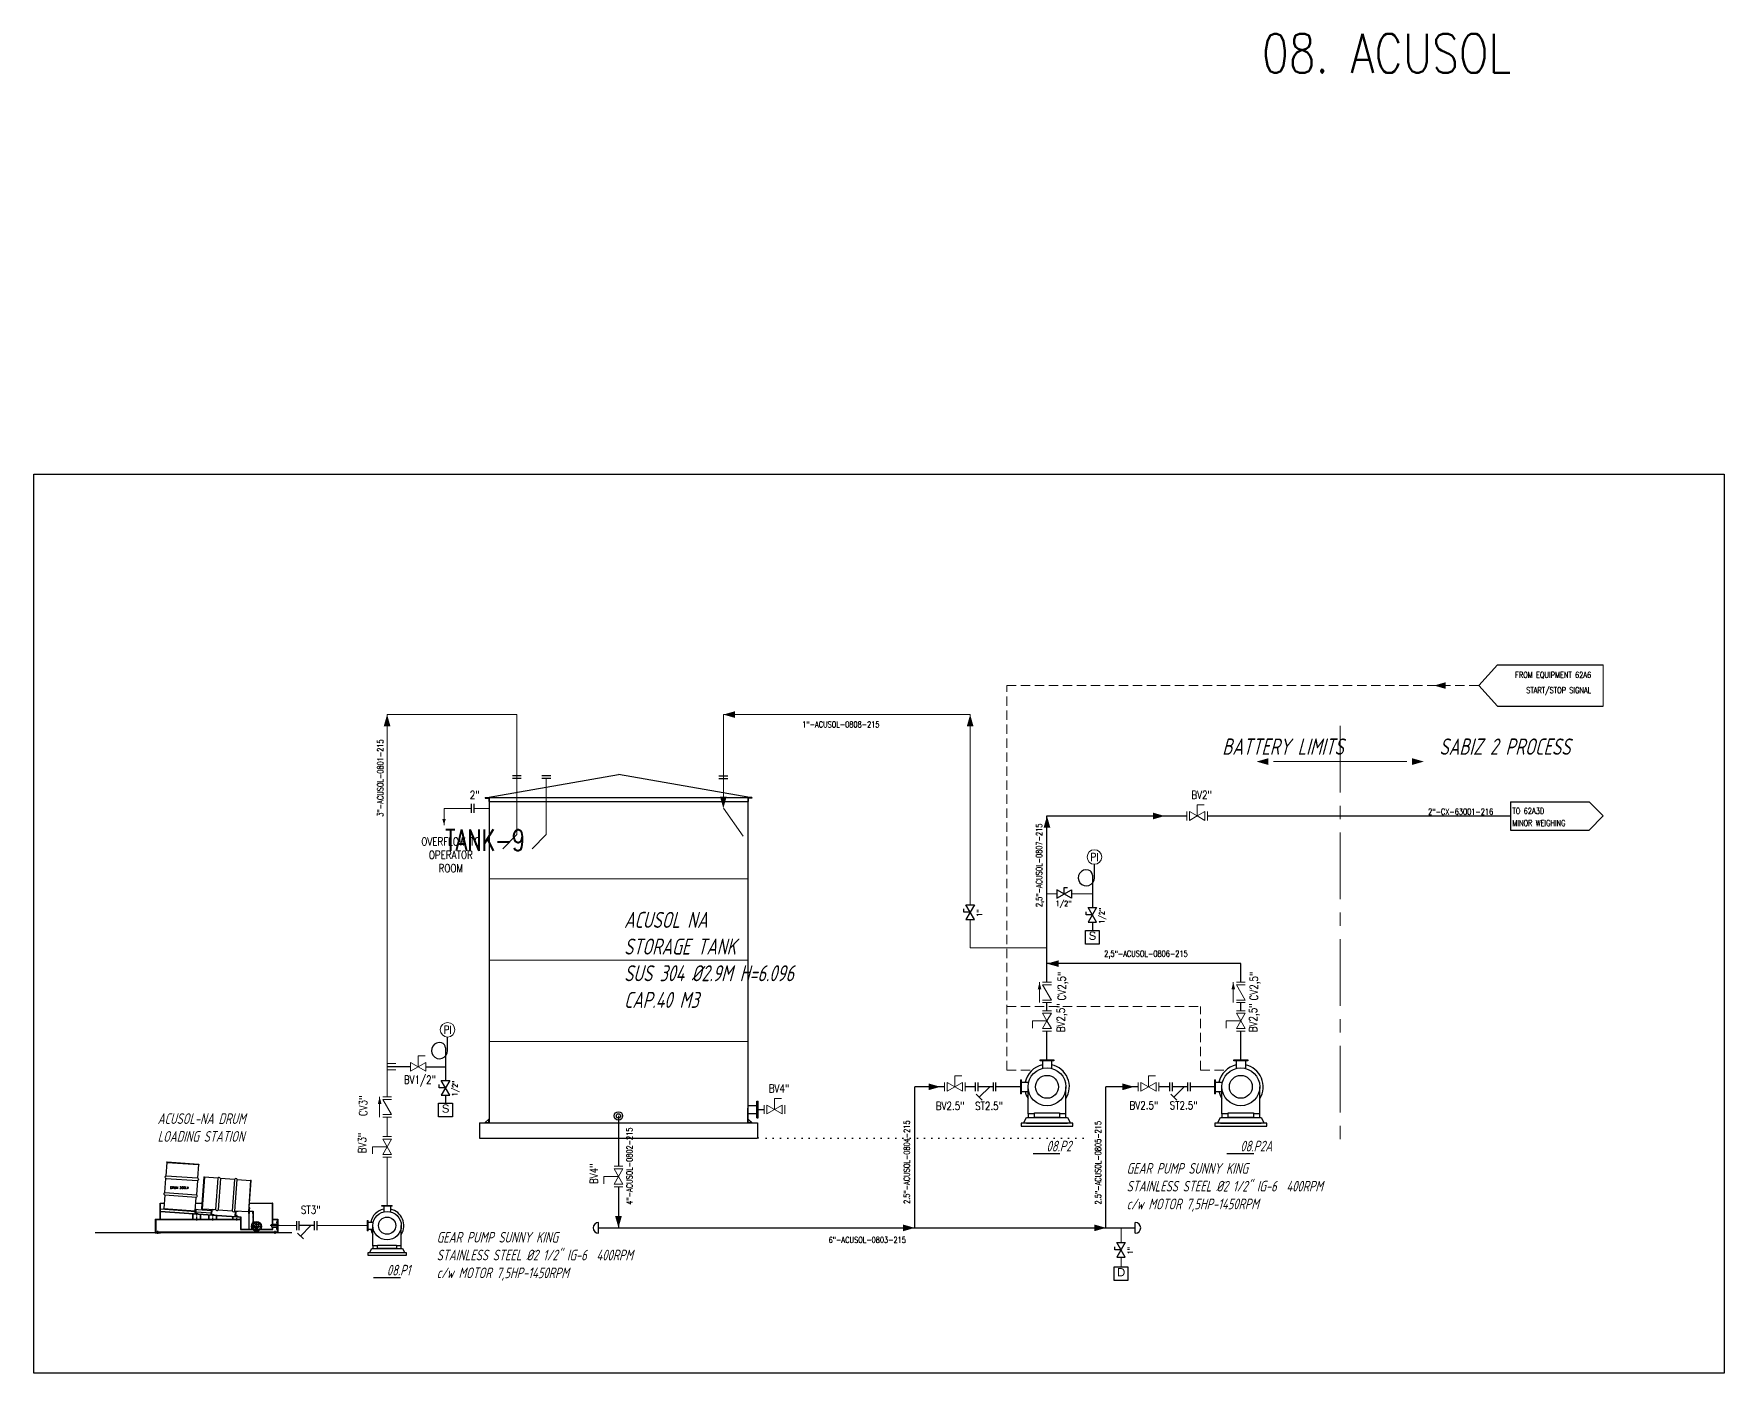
# Model space of a CAD drawing. Extents: x -29512 to 147477, y -5232 to 39709.
# Drawn here: x 141112.8 to 141429.5, y 9037.1 to 9288.1 of the extents above; entities that cross this region are included whole.
import ezdxf
from ezdxf.enums import TextEntityAlignment as Align

# ---------------------------------------------------------------- set-up
doc = ezdxf.new("R2010")
doc.units = 0
for name, pattern in [('CENTER', [2, 1.25, -0.25, 0.25, -0.25]), ('CENTER2', [28.575, 19.05, -3.175, 3.175, -3.175]), ('DASHDOT2', [0.5, 0.25, -0.125, 0, -0.125]), ('DOTTED', [0.25, 0, -0.25]), ('HIDDEN', [0.375, 0.25, -0.125])]:
    doc.linetypes.add(name, pattern=pattern)
doc.layers.get('0').update_dxf_attribs({"linetype": 'CONTINUOUS'})
doc.layers.get('DEFPOINTS').update_dxf_attribs({"linetype": 'CONTINUOUS'})
for name, color, linetype, lineweight in [('chequered_plate', 1, 'CONTINUOUS', 25), ('DIMENSI', 20, 'CONTINUOUS', 9), ('drum', 7, 'CONTINUOUS', 25), ('FITTING', 7, 'CONTINUOUS', 13), ('plate', 7, 'CONTINUOUS', 30), ('TAG', 140, 'CONTINUOUS', 13)]:
    doc.layers.add(name, color=color, linetype=linetype, lineweight=lineweight)
for name, color, linetype in [('DIMENSION', 3, 'CONTINUOUS'), ('HATCH', 4, 'CONTINUOUS'), ('NUVOLA', 6, 'CONTINUOUS'), ('P-707D', 7, 'CONTINUOUS'), ('Pipe', 7, 'CONTINUOUS'), ('RED', 1, 'CONTINUOUS'), ('roller', 11, 'CONTINUOUS'), ('S', 7, 'CONTINUOUS'), ('UNP', 5, 'CONTINUOUS'), ('WF', 85, 'CONTINUOUS')]:
    doc.layers.add(name, color=color, linetype=linetype)
doc.styles.add('A3', font='arial.ttf', dxfattribs={"height": 0.3})
doc.styles.add('QUOTEBAL', font='ROMANS.SHX')
doc.styles.add('Romans100', font='romans.shx', dxfattribs={"width": 0.8, "height": 200})
doc.styles.add('S', font='ITALIC', dxfattribs={"height": 6})
doc.styles.add('S25', font='SIMPLEX', dxfattribs={"width": 0.8, "height": 0.25})
doc.styles.add('S3', font='SIMPLEX', dxfattribs={"width": 0.9, "height": 0.3})
doc.styles.add('S35S', font='SIMPLEX', dxfattribs={"width": 0.5, "height": 0.35})
doc.styles.add('S3S', font='SIMPLEX', dxfattribs={"width": 0.7, "height": 0.3})
doc.styles.add('STYLE4', font='isocp.shx', dxfattribs={"width": 0.8, "oblique": 15, "height": 2})

# ---------------------------------------------------------------- blocks, each defined once
blk = doc.blocks.new('PRESA', base_point=(1.75, 0.1))
for p, q in [((1.5, 0.1), (1.5, 0.6)), ((1.5, 0.6), (2, 0.6)), ((2, 0.1), (1.5, 0.1)), ((2, 0.6), (2, 0.1))]:
    blk.add_line(p, q)
at = {"style": 'S', "width": 1.2}
blk.add_attdef('1', text='', height=0.3, dxfattribs=at).set_placement((1.75, 0.2), align=Align.CENTER)
blk = doc.blocks.new('LOSAN', base_point=(47, 38))
for p, q in [((47, 38.7), (50.9, 38.7)), ((47, 37.3), (50.9, 37.3))]:
    blk.add_line(p, q)
at = {"layer": 'S'}
for tag, p, height, style, width in [('3', (47.1, 38.1), 0.35, 'S35S', 0.5), ('4', (47.1, 37.5), 0.35, 'S35S', 0.5), ('2', (47.1, 37.5), 0.3, 'S3', 0.9), ('1', (47.1, 38.1), 0.3, 'S3', 0.9)]:
    blk.add_attdef(tag, p, '', height=height, dxfattribs=dict(at, style=style, width=width))
blk = doc.blocks.new('FRECC2', base_point=(19.5, 44))
at = {"layer": 'RED'}
blk.add_solid([(19.5, 44), (19.85, 44.1), (19.85, 43.9)], dxfattribs=at)
blk = doc.blocks.new('drum')
at = {"layer": 'drum', "linetype": 'Continuous', "lineweight": -2}
for p, q in [((-295, -50), (295, -50)), ((-295, -315), (295, -315)), ((-295, -365), (295, -365)), ((-295, -617), (295, -617))]:
    blk.add_line(p, q, dxfattribs=at)
for points in [[(295, 263), (-295, 263)], [(-295, -50), (-295, -315)], [(295, -315), (295, -50)], [(-295, -365), (-295, -617)], [(-295, -627), (295, -627)], [(295, -617), (295, -365)]]:
    blk.add_lwpolyline(points, dxfattribs=at)
for points in [[(-295, 0), (-295, 253), (295, 253), (295, 0)], [(218, 263), (268, 263), (268, 273), (218, 273)]]:
    blk.add_lwpolyline(points, close=True, dxfattribs=at)
for centre, radius, start, end in [((-295, 258), 5, 90, 270), ((295, 258), 5, 270, 90), ((-284, -25), 27.2, 113.3915, 246.6085), ((-284, -340), 27.2, 113.3915, 246.6085), ((284, -25), 27.2, 293.3915, 66.6085), ((284, -340), 27.2, 293.3915, 66.6085), ((-295, -622), 5, 90, 270), ((295, -622), 5, 270, 90)]:
    blk.add_arc(centre, radius, start, end, dxfattribs=at)

msp = doc.modelspace()

# ---------------------------------------------------------------- hatches: boundary and pattern name
at = {"layer": 'DIMENSI', "linetype": 'Continuous', "lineweight": -2}
for points in [[(141143.5304, 9067.7546), (141143.0815, 9067.7867), (141143.0573, 9067.4469, -0.09466282), (141143.0559, 9067.4282), (141143.0245, 9066.9887), (141143.4734, 9066.9567), (141143.4777, 9067.0165), (141143.1385, 9067.0407, -0.41421356), (141143.0922, 9067.0942), (141143.1335, 9067.6727, -0.41421356), (141143.187, 9067.719), (141143.5261, 9067.6948)], [(141146.5869, 9067.7368), (141146.0882, 9067.7724), (141146.0169, 9066.775), (141146.5156, 9066.7394), (141146.5192, 9066.7892), (141146.1202, 9066.8177, -0.41421356), (141146.0739, 9066.8712), (141146.1309, 9067.6691, -0.41421356), (141146.1843, 9067.7154), (141146.5833, 9067.6869)]]:
    msp.add_hatch(color=256, dxfattribs=at).paths.add_polyline_path(points)
h = msp.add_hatch(color=256, dxfattribs=at)
h.paths.add_polyline_path([(141150.5767, 9067.4518), (141150.5055, 9066.4544), (141150.7377, 9066.4378), (141150.7377, 9066.4879), (141150.6088, 9066.4971, -0.41421356), (141150.5625, 9066.5505), (141150.6195, 9067.3485, -0.41421356), (141150.6729, 9067.3948), (141151.0719, 9067.3663), (141151.0754, 9067.4162)])
h.paths.add_polyline_path([(141151.0078, 9066.4686), (141150.7377, 9066.4879), (141150.7377, 9066.4378), (141151.0042, 9066.4187)])
h = msp.add_hatch(color=256, dxfattribs=at)
h.paths.add_polyline_path([(141153.6679, 9067.4356), (141153.0847, 9067.4356), (141153.0847, 9066.9856), (141153.1447, 9066.9856), (141153.1447, 9067.0247), (141153.1447, 9067.3256, -0.41421356), (141153.1947, 9067.3756), (141153.6493, 9067.3756)])
h.paths.add_polyline_path([(141153.8847, 9067.4356), (141153.6679, 9067.4356), (141153.6493, 9067.3756), (141153.7747, 9067.3756, -0.41421356), (141153.8247, 9067.3256), (141153.8247, 9066.9856), (141153.8847, 9066.9856)])

# ---------------------------------------------------------------- linework, layer by layer
at = {"color": 4, "lineweight": 20}
for p, q in [((141203.2799, 9160.5181), (141178.9675, 9160.5181)), ((141178.9675, 9088.8958), (141178.9675, 9160.5181)), ((141203.2799, 9160.5181), (141203.2799, 9138.025)), ((141208.8029, 9148.6257), (141208.8029, 9138.025)), ((141194.7481, 9142.9416), (141189.6412, 9142.9416)), ((141189.6412, 9142.9416), (141189.6412, 9139.8109)), ((141198.0767, 9142.9416), (141195.2427, 9142.9416)), ((141203.2799, 9138.025), (141200.6264, 9135.3716)), ((141208.8029, 9138.025), (141206.1495, 9135.3716)), ((141178.9675, 9081.4135), (141178.9675, 9085.0511)), ((141178.9675, 9068.5118), (141178.9675, 9077.5688)), ((141158.7481, 9064.7206), (141162.0205, 9064.7206)), ((141165.8652, 9064.7206), (141175.2532, 9064.7206))]:
    msp.add_line(p, q, dxfattribs=at)
at = {"color": 7}
for p, q in [((141202.4556, 9149.1204), (141204.1042, 9149.1204)), ((141207.9786, 9149.1204), (141209.6272, 9149.1204)), ((141241.158, 9149.013), (141242.8065, 9149.013)), ((141202.4556, 9148.6257), (141204.1042, 9148.6257)), ((141207.9786, 9148.6257), (141209.6272, 9148.6257)), ((141241.158, 9148.5184), (141242.8065, 9148.5184)), ((141194.7481, 9143.7659), (141194.7481, 9142.1173)), ((141195.2427, 9143.7659), (141195.2427, 9142.1173)), ((141289.2296, 9089.9165), (141289.2296, 9091.5651)), ((141290.5025, 9088.2391), (141289.3923, 9089.3493)), ((141289.7243, 9089.9165), (141289.7243, 9091.5651)), ((141292.5797, 9090.7408), (141289.7243, 9090.7408)), ((141291.9101, 9090.7408), (141289.9474, 9088.7942)), ((141292.5797, 9089.9165), (141292.5797, 9091.5651)), ((141293.0743, 9089.9165), (141293.0743, 9091.5651)), ((141325.6773, 9089.9165), (141325.6773, 9091.5651)), ((141326.9502, 9088.2391), (141325.8399, 9089.3493)), ((141326.1719, 9089.9165), (141326.1719, 9091.5651)), ((141329.0274, 9090.7408), (141326.1719, 9090.7408)), ((141328.3577, 9090.7408), (141326.3951, 9088.7942)), ((141329.0274, 9089.9165), (141329.0274, 9091.5651)), ((141329.522, 9089.9165), (141329.522, 9091.5651)), ((141162.0205, 9063.8963), (141162.0205, 9065.5449)), ((141163.2933, 9062.2189), (141162.1831, 9063.3292)), ((141162.5151, 9063.8963), (141162.5151, 9065.5449)), ((141165.3705, 9064.7206), (141162.5151, 9064.7206)), ((141164.7009, 9064.7206), (141162.7382, 9062.7741)), ((141165.3705, 9063.8963), (141165.3705, 9065.5449)), ((141165.8652, 9063.8963), (141165.8652, 9065.5449))]:
    msp.add_line(p, q, dxfattribs=at)
at = {"color": 7, "lineweight": 20}
for p, q in [((141332.0934, 9143.5758), (141330.7625, 9143.5758)), ((141330.7625, 9141.506), (141330.7625, 9143.5758)), ((141302.6328, 9103.0911), (141299.9019, 9103.0911)), ((141299.9019, 9101.7602), (141299.9019, 9103.0911)), ((141338.953, 9103.0911), (141336.2222, 9103.0911)), ((141336.2222, 9101.7602), (141336.2222, 9103.0911)), ((141184.7918, 9094.5025), (141184.7918, 9096.5723)), ((141186.1227, 9096.5723), (141184.7918, 9096.5723)), ((141286.685, 9092.8106), (141285.3541, 9092.8106)), ((141285.3541, 9090.7408), (141285.3541, 9092.8106)), ((141322.9881, 9092.8106), (141321.6572, 9092.8106)), ((141321.6572, 9090.7408), (141321.6572, 9092.8106)), ((141252.8939, 9088.557), (141251.5629, 9088.557)), ((141251.5629, 9086.4872), (141251.5629, 9088.557)), ((141178.9675, 9079.4911), (141176.2367, 9079.4911)), ((141176.2367, 9078.1602), (141176.2367, 9079.4911)), ((141222.3267, 9073.9139), (141219.5958, 9073.9139)), ((141219.5958, 9072.583), (141219.5958, 9073.9139))]:
    msp.add_line(p, q, dxfattribs=at)
for p, q in [((141389.4878, 9144.1543), (141389.4878, 9138.8577)), ((141404.2428, 9144.1543), (141406.8911, 9141.506)), ((141406.8911, 9141.506), (141404.2428, 9138.8577)), ((141304.5037, 9127.6801), (141304.5037, 9126.1065)), ((141307.2575, 9126.1065), (141304.5037, 9127.6801)), ((141304.5037, 9126.1065), (141307.2575, 9127.6801)), ((141305.8806, 9128.0735), (141306.4707, 9128.0735)), ((141305.8806, 9126.8933), (141305.8806, 9128.0735)), ((141307.2575, 9127.6801), (141307.2575, 9126.1065)), ((141287.0565, 9123.4871), (141287.0565, 9124.0772)), ((141287.4499, 9124.864), (141289.0235, 9124.864)), ((141289.0235, 9124.864), (141287.4499, 9122.1102)), ((141289.0235, 9122.1102), (141287.4499, 9124.864)), ((141309.9626, 9122.9568), (141309.9626, 9123.5469)), ((141310.356, 9124.3337), (141311.9297, 9124.3337)), ((141311.9297, 9124.3337), (141310.356, 9121.5798)), ((141311.9297, 9121.5798), (141310.356, 9124.3337)), ((141288.2367, 9123.4871), (141287.0565, 9123.4871)), ((141287.4499, 9122.1102), (141289.0235, 9122.1102)), ((141311.1428, 9122.9568), (141309.9626, 9122.9568)), ((141310.356, 9121.5798), (141311.9297, 9121.5798)), ((141189.1303, 9091.9428), (141190.7039, 9091.9428)), ((141190.7039, 9091.9428), (141189.1303, 9089.189)), ((141190.7039, 9089.189), (141189.1303, 9091.9428)), ((141188.7369, 9090.5659), (141188.7369, 9091.156)), ((141189.9171, 9090.5659), (141188.7369, 9090.5659)), ((141189.1303, 9089.189), (141190.7039, 9089.189)), ((141315.3288, 9060.1813), (141315.3288, 9060.7714)), ((141316.509, 9060.1813), (141315.3288, 9060.1813)), ((141315.7222, 9061.5582), (141317.2958, 9061.5582)), ((141317.2958, 9061.5582), (141315.7222, 9058.8044)), ((141317.2958, 9058.8044), (141315.7222, 9061.5582)), ((141315.7222, 9058.8044), (141317.2958, 9058.8044))]:
    msp.add_line(p, q)
at = {"color": 30, "lineweight": 20}
msp.add_line((141178.9675, 9088.8889), (141178.9675, 9088.8958), dxfattribs=at)
at = {"color": 7, "lineweight": 20}
for centre in [(141311.5247, 9133.8177), (141190.299, 9101.4269)]:
    msp.add_circle(centre, 1.3668, dxfattribs=at)
for radius in [0.7868, 0.3937]:
    msp.add_circle((141222.3267, 9085.2869), radius)
at = {"color": 4, "lineweight": 20}
for points in [[(141178.9675, 9160.5181), (141179.597, 9158.315), (141178.3381, 9158.315)], [(141189.6412, 9139.8109), (141189.956, 9140.9124), (141189.3265, 9140.9124)]]:
    msp.add_solid(points, dxfattribs=at)
at = {"layer": 'chequered_plate', "linetype": 'Continuous', "lineweight": -2}
msp.add_line((141144.2927, 9067.9007), (141144.193, 9067.9078), dxfattribs=at)
at = {"layer": 'DIMENSI', "color": 0, "linetype": 'ByBlock', "lineweight": 9}
for points in [[(141301.3533, 9095.7956), (141303.9285, 9095.7956)], [(141301.3533, 9095.6002), (141303.9285, 9095.6002)], [(141337.6735, 9095.7956), (141340.2487, 9095.7956)], [(141337.6735, 9095.6002), (141340.2487, 9095.6002)], [(141297.6885, 9089.4532), (141297.6885, 9092.0284)], [(141297.8839, 9089.4532), (141297.8839, 9092.0284)], [(141334.0088, 9089.4532), (141334.0088, 9092.0284)], [(141334.2041, 9089.4532), (141334.2041, 9092.0284)], [(141178.0018, 9068.5118), (141179.9332, 9068.5118)], [(141178.0018, 9068.3652), (141179.9332, 9068.3652)], [(141175.2532, 9063.7549), (141175.2532, 9065.6863)], [(141175.3998, 9063.7549), (141175.3998, 9065.6863)]]:
    msp.add_lwpolyline(points, close=True, dxfattribs=at)
at = {"layer": 'DIMENSION', "color": 0, "linetype": 'ByBlock', "ltscale": 0.5}
for p, q in [((141387.0444, 9169.8213), (141383.5549, 9165.9586)), ((141387.0444, 9169.8213), (141406.8911, 9169.8213)), ((141383.5549, 9165.9586), (141387.0444, 9162.0959)), ((141387.0444, 9162.0959), (141406.8911, 9162.0959)), ((141311.1428, 9126.8933), (141311.1428, 9124.3337)), ((141311.1428, 9121.5798), (141311.1428, 9120.0583)), ((141189.9171, 9094.5025), (141189.9171, 9091.9428)), ((141189.9171, 9089.189), (141189.9171, 9087.6675)), ((141179.9332, 9068.3652), (141179.9332, 9068.5118)), ((141218.6103, 9063.2834), (141218.6103, 9065.3211)), ((141319.1857, 9063.2834), (141319.1857, 9065.3211))]:
    msp.add_line(p, q, dxfattribs=at)
at = {"layer": 'DIMENSION', "color": 4, "linetype": 'HIDDEN', "lineweight": 13, "ltscale": 7}
for p, q in [((141295.1079, 9093.881), (141295.1079, 9165.9586)), ((141295.1079, 9165.9586), (141383.5549, 9165.9586)), ((141295.1079, 9105.8188), (141331.4282, 9105.8188)), ((141331.4282, 9093.881), (141331.4282, 9105.8188)), ((141295.1079, 9093.881), (141299.866, 9093.881)), ((141331.4282, 9093.881), (141336.1862, 9093.881))]:
    msp.add_line(p, q, dxfattribs=at)
at = {"layer": 'DIMENSION', "color": 0, "linetype": 'ByBlock', "lineweight": 15, "ltscale": 0.5}
for p, q in [((141288.2367, 9160.5181), (141241.9823, 9160.5181)), ((141241.9823, 9144.046), (141241.9823, 9160.5181)), ((141288.2367, 9124.864), (141288.2367, 9160.5181)), ((141241.9823, 9142.9445), (141245.6837, 9137.714)), ((141302.6328, 9126.8933), (141304.5037, 9126.8933)), ((141307.2575, 9126.8933), (141311.1428, 9126.8933)), ((141288.2367, 9116.8134), (141288.2367, 9122.1102)), ((141302.6328, 9116.8134), (141288.2367, 9116.8134)), ((141316.509, 9064.3022), (141316.509, 9061.5582)), ((141316.509, 9058.8044), (141316.509, 9056.9894))]:
    msp.add_line(p, q, dxfattribs=at)
at = {"layer": 'DIMENSION', "color": 3, "lineweight": 25}
for p, q in [((141197.7195, 9144.9467), (141222.3267, 9149.2856)), ((141246.9338, 9144.9467), (141222.3267, 9149.2856)), ((141198.0767, 9144.9467), (141198.0767, 9083.9867)), ((141198.0767, 9144.9467), (141246.5767, 9144.9467)), ((141246.5767, 9144.9467), (141246.5767, 9083.9867))]:
    msp.add_line(p, q, dxfattribs=at)
at = {"layer": 'DIMENSION', "color": 0, "lineweight": 25}
for p, q in [((141197.3624, 9144.9467), (141198.0767, 9144.9467)), ((141197.3624, 9144.9467), (141197.3624, 9144.8753)), ((141197.3624, 9144.8753), (141198.0052, 9144.8753)), ((141198.0052, 9144.8753), (141198.0052, 9144.2324)), ((141198.0052, 9144.2324), (141198.0767, 9144.2324)), ((141198.0767, 9144.9467), (141198.0767, 9144.2324)), ((141198.0767, 9144.2324), (141246.5767, 9144.2324)), ((141246.5767, 9144.9467), (141246.5767, 9144.2324)), ((141247.291, 9144.9467), (141246.5767, 9144.9467)), ((141246.6481, 9144.2324), (141246.5767, 9144.2324)), ((141247.291, 9144.8753), (141246.6481, 9144.8753)), ((141246.6481, 9144.8753), (141246.6481, 9144.2324)), ((141247.291, 9144.9467), (141247.291, 9144.8753)), ((141197.3624, 9084.0581), (141198.0052, 9084.701)), ((141197.3624, 9084.0581), (141198.0052, 9084.0581)), ((141197.3624, 9083.9867), (141197.3624, 9084.0581)), ((141197.3624, 9083.9867), (141198.0767, 9083.9867)), ((141198.0052, 9084.0581), (141198.0052, 9084.701)), ((141198.0052, 9084.701), (141198.0767, 9084.701)), ((141198.0767, 9083.9867), (141198.0767, 9084.701)), ((141246.5767, 9083.9867), (141246.5767, 9084.701)), ((141246.6481, 9084.701), (141246.5767, 9084.701)), ((141246.6481, 9084.701), (141246.5767, 9084.701)), ((141247.291, 9083.9867), (141246.5767, 9083.9867)), ((141246.6481, 9084.0581), (141246.6481, 9084.701)), ((141246.6481, 9084.701), (141247.291, 9084.0581)), ((141247.291, 9084.0581), (141246.6481, 9084.0581)), ((141247.291, 9083.9867), (141247.291, 9084.0581))]:
    msp.add_line(p, q, dxfattribs=at)
at = {"layer": 'DIMENSION', "color": 8, "lineweight": 0}
for p, q in [((141198.0767, 9144.9467), (141246.5767, 9144.9467)), ((141198.0767, 9129.7067), (141246.5767, 9129.7067)), ((141198.0767, 9129.7067), (141246.5767, 9129.7067)), ((141198.0767, 9114.4667), (141246.5767, 9114.4667)), ((141198.0767, 9099.2267), (141246.5767, 9099.2267))]:
    msp.add_line(p, q, dxfattribs=at)
at = {"layer": 'DIMENSION', "color": 1, "lineweight": 25, "ltscale": 0.5}
for p, q in [((141302.6328, 9110.3686), (141302.6328, 9141.506)), ((141302.6328, 9141.506), (141328.8401, 9141.506)), ((141332.6848, 9141.506), (141389.4878, 9141.506)), ((141338.953, 9113.8305), (141302.6328, 9113.8305)), ((141338.953, 9110.3686), (141338.953, 9113.8305)), ((141302.6328, 9105.0134), (141302.6328, 9106.5171)), ((141338.953, 9105.0134), (141338.953, 9106.5171)), ((141302.6328, 9095.7956), (141302.6328, 9101.1687)), ((141338.953, 9095.7956), (141338.953, 9101.1687)), ((141283.4318, 9090.7408), (141277.8503, 9090.7408)), ((141277.8503, 9064.3022), (141277.8503, 9090.7408)), ((141289.2296, 9090.7408), (141287.2765, 9090.7408)), ((141297.6885, 9090.7408), (141293.0743, 9090.7408)), ((141313.6923, 9064.3022), (141313.6923, 9090.7408)), ((141319.7348, 9090.7408), (141313.6923, 9090.7408)), ((141325.6773, 9090.7408), (141323.5795, 9090.7408)), ((141334.0088, 9090.7408), (141329.522, 9090.7408))]:
    msp.add_line(p, q, dxfattribs=at)
at = {"layer": 'DIMENSION', "color": 7, "linetype": 'ByBlock', "lineweight": 25, "ltscale": 5}
for p, q in [((141246.5767, 9087.2282), (141248.2419, 9087.2282)), ((141246.5767, 9085.7461), (141248.2419, 9085.7461))]:
    msp.add_line(p, q, dxfattribs=at)
at = {"layer": 'DIMENSION', "color": 7, "lineweight": 25}
for p, q in [((141246.5767, 9084.6133), (141246.5767, 9086.7473)), ((141248.2419, 9088.0608), (141248.5083, 9088.0608)), ((141248.2419, 9084.9135), (141248.2419, 9088.0608)), ((141248.5083, 9084.9135), (141248.5083, 9088.0608)), ((141248.2419, 9084.9135), (141248.5083, 9084.9135))]:
    msp.add_line(p, q, dxfattribs=at)
at = {"layer": 'DIMENSION', "color": 32, "lineweight": 25}
msp.add_line((141246.5767, 9084.3831), (141246.5767, 9085.7331), dxfattribs=at)
at = {"layer": 'DIMENSION', "color": 7}
for p, q in [((141196.2552, 9083.9867), (141248.3981, 9083.9867)), ((141196.2552, 9083.9867), (141196.2552, 9081.1296)), ((141248.3981, 9083.9867), (141248.3981, 9081.1296)), ((141196.2552, 9081.1296), (141248.3981, 9081.1296))]:
    msp.add_line(p, q, dxfattribs=at)
at = {"layer": 'DIMENSION', "color": 1}
for p, q in [((141300.0136, 9078.2365), (141305.0728, 9078.2365)), ((141336.3339, 9078.2365), (141341.393, 9078.2365)), ((141176.3893, 9054.9819), (141181.4484, 9054.9819))]:
    msp.add_line(p, q, dxfattribs=at)
at = {"layer": 'DIMENSION', "color": 6, "linetype": 'ByBlock', "ltscale": 0.5}
msp.add_lwpolyline([(141429.5469, 9037.059), (141112.7585, 9037.059), (141112.7585, 9205.5969), (141429.5469, 9205.5969)], close=True, dxfattribs=at)
at = {"layer": 'DIMENSION', "color": 0, "linetype": 'ByBlock', "ltscale": 0.5}
for points in [[(141301.3533, 9095.6002), (141301.3533, 9095.7956)], [(141301.7937, 9095.6002), (141301.7937, 9094.1919)], [(141303.488, 9095.6002), (141303.488, 9094.1919)], [(141303.9285, 9095.7956), (141303.9285, 9095.6002)], [(141337.6735, 9095.6002), (141337.6735, 9095.7956)], [(141338.114, 9095.6002), (141338.114, 9094.1919)], [(141339.8083, 9095.6002), (141339.8083, 9094.1919)], [(141340.2487, 9095.7956), (141340.2487, 9095.6002)], [(141297.6885, 9092.0284), (141297.8839, 9092.0284)], [(141334.0088, 9092.0284), (141334.2041, 9092.0284)], [(141297.8839, 9089.4532), (141297.6885, 9089.4532)], [(141297.8839, 9091.5879), (141299.1898, 9091.5879)], [(141297.8839, 9089.8936), (141299.1898, 9089.8936)], [(141299.0873, 9085.6811), (141299.0873, 9090.7408)], [(141306.1944, 9085.6811), (141306.1944, 9090.7408)], [(141334.2041, 9089.4532), (141334.0088, 9089.4532)], [(141334.2041, 9091.5879), (141335.5101, 9091.5879)], [(141334.2041, 9089.8936), (141335.5101, 9089.8936)], [(141335.4076, 9085.6811), (141335.4076, 9090.7408)], [(141342.5147, 9085.6811), (141342.5147, 9090.7408)], [(141300.2742, 9085.6811), (141299.0873, 9085.6811), (141299.0873, 9085.0013), (141306.1944, 9085.0013), (141306.1944, 9085.6811), (141305.0076, 9085.6811)], [(141336.5944, 9085.6811), (141335.4076, 9085.6811), (141335.4076, 9085.0013), (141342.5147, 9085.0013), (141342.5147, 9085.6811), (141341.3278, 9085.6811)], [(141298.2489, 9083.9344), (141298.8128, 9085.0013), (141306.4689, 9085.0013), (141307.0328, 9083.9344)], [(141298.8128, 9083.9344), (141306.4689, 9083.9344)], [(141334.5692, 9083.9344), (141335.1331, 9085.0013), (141342.7892, 9085.0013), (141343.3531, 9083.9344)], [(141335.1331, 9083.9344), (141342.7892, 9083.9344)], [(141178.0018, 9068.3652), (141178.0018, 9068.5118)], [(141178.3322, 9068.3652), (141178.3322, 9067.3089)], [(141179.6029, 9068.3652), (141179.6029, 9067.3089)], [(141175.2532, 9065.6863), (141175.3998, 9065.6863)], [(141175.3998, 9063.7549), (141175.2532, 9063.7549)], [(141175.3998, 9065.356), (141176.3792, 9065.356)], [(141175.3998, 9064.0853), (141176.3792, 9064.0853)], [(141176.3024, 9060.9259), (141176.3024, 9064.7206)], [(141181.6327, 9060.9259), (141181.6327, 9064.7206)], [(141175.6735, 9059.6158), (141176.0965, 9060.416), (141181.8386, 9060.416), (141182.2615, 9059.6158)], [(141177.1925, 9060.9259), (141176.3024, 9060.9259), (141176.3024, 9060.416), (141181.6327, 9060.416), (141181.6327, 9060.9259), (141180.7426, 9060.9259)]]:
    msp.add_lwpolyline(points, dxfattribs=at)
for points in [[(141301.7937, 9094.8448, 0.29941233), (141298.5368, 9091.5879)], [(141306.1944, 9088.5197, 0.52247313), (141303.488, 9094.8448)], [(141338.114, 9094.8448, 0.29941233), (141334.8571, 9091.5879)], [(141342.5147, 9088.5197, 0.52247313), (141339.8083, 9094.8448)], [(141298.5368, 9089.8936, 0.08899884), (141299.0873, 9088.5197)], [(141334.8571, 9089.8936, 0.08899884), (141335.4076, 9088.5197)], [(141178.3322, 9067.7987, 0.29941233), (141175.8895, 9065.356)], [(141181.6327, 9063.0548, 0.52247313), (141179.6029, 9067.7987)], [(141175.8895, 9064.0853, 0.08899884), (141176.3024, 9063.0548)]]:
    msp.add_lwpolyline(points, format="xyb", dxfattribs=at)
for points in [[(141300.2742, 9085.8452), (141305.0076, 9085.8452), (141305.0076, 9085.0013), (141300.2742, 9085.0013)], [(141336.5944, 9085.8452), (141341.3278, 9085.8452), (141341.3278, 9085.0013), (141336.5944, 9085.0013)], [(141297.7933, 9083.3742), (141307.4885, 9083.3742), (141307.4885, 9083.9344), (141297.7933, 9083.9344)], [(141334.1135, 9083.3742), (141343.8087, 9083.3742), (141343.8087, 9083.9344), (141334.1135, 9083.9344)], [(141177.1925, 9061.0489), (141180.7426, 9061.0489), (141180.7426, 9060.416), (141177.1925, 9060.416)], [(141175.3318, 9059.1957), (141182.6032, 9059.1957), (141182.6032, 9059.6158), (141175.3318, 9059.6158)]]:
    msp.add_lwpolyline(points, close=True, dxfattribs=at)
for centre, radius in [((141302.6409, 9090.7408), 3.5535), ((141302.6409, 9090.7408), 2.1507), ((141338.9611, 9090.7408), 3.5535), ((141338.9611, 9090.7408), 2.1507), ((141178.9675, 9064.7206), 2.6652), ((141178.9675, 9064.7206), 1.613)]:
    msp.add_circle(centre, radius, dxfattribs=at)
for centre, start, end in [((141218.6103, 9064.3022), 90, 270), ((141319.1857, 9064.3022), 270, 90)]:
    msp.add_arc(centre, 1.0188, start, end, dxfattribs=at)
at = {"layer": 'drum', "linetype": 'Continuous', "lineweight": -2}
for p, q in [((141144.7131, 9073.7857), (141144.6133, 9073.7928)), ((141153.391, 9073.1658), (141153.4907, 9073.1587))]:
    msp.add_line(p, q, dxfattribs=at)
at = {"layer": 'FITTING', "linetype": 'ByBlock', "ltscale": 0.5}
msp.add_line((141406.8911, 9162.0959), (141406.8911, 9169.8213), dxfattribs=at)
at = {"layer": 'FITTING', "color": 3, "linetype": 'CENTER', "ltscale": 10}
for p, q in [((141357.584, 9158.4022), (141357.584, 9080.4617)), ((141357.584, 9151.7059), (141371.0475, 9151.7059))]:
    msp.add_line(p, q, dxfattribs=at)
at = {"layer": 'FITTING', "color": 0, "linetype": 'CENTER', "ltscale": 10}
msp.add_line((141357.584, 9151.7059), (141344.1206, 9151.7059), dxfattribs=at)
at = {"layer": 'FITTING', "lineweight": 20}
for p, q in [((141328.8401, 9140.6817), (141328.8401, 9142.3303)), ((141332.6848, 9140.6817), (141332.6848, 9142.3303)), ((141301.2332, 9110.3614), (141301.2332, 9106.5171)), ((141303.4571, 9110.3618), (141301.8085, 9110.3618)), ((141337.5535, 9110.3614), (141337.5535, 9106.5171)), ((141339.7773, 9110.3618), (141338.1287, 9110.3618)), ((141303.4571, 9106.5171), (141301.8085, 9106.5171)), ((141303.4571, 9106.5171), (141301.8085, 9106.5171)), ((141301.8085, 9105.0134), (141303.4571, 9105.0134)), ((141339.7773, 9106.5171), (141338.1287, 9106.5171)), ((141339.7773, 9106.5171), (141338.1287, 9106.5171)), ((141338.1287, 9105.0134), (141339.7773, 9105.0134)), ((141301.8085, 9101.1687), (141303.4571, 9101.1687)), ((141338.1287, 9101.1687), (141339.7773, 9101.1687)), ((141178.9675, 9095.0947), (141180.6161, 9095.0947)), ((141178.9675, 9095.0947), (141180.6161, 9095.0947)), ((141178.9675, 9093.9103), (141180.6161, 9093.9103)), ((141178.9675, 9093.9103), (141180.6161, 9093.9103)), ((141177.568, 9088.8886), (141177.568, 9085.0442)), ((141179.7918, 9088.8889), (141178.1432, 9088.8889)), ((141283.4318, 9089.9165), (141283.4318, 9091.5651)), ((141287.2765, 9089.9165), (141287.2765, 9091.5651)), ((141319.7348, 9089.9165), (141319.7348, 9091.5651)), ((141323.5795, 9089.9165), (141323.5795, 9091.5651)), ((141249.6406, 9085.6629), (141249.6406, 9087.3115)), ((141253.4853, 9085.6629), (141253.4853, 9087.3115)), ((141179.7918, 9085.0442), (141178.1432, 9085.0442)), ((141179.7918, 9085.0442), (141178.1432, 9085.0442)), ((141178.1432, 9081.4135), (141179.7918, 9081.4135)), ((141178.1432, 9077.5688), (141179.7918, 9077.5688)), ((141221.5024, 9075.8362), (141223.151, 9075.8362)), ((141221.5024, 9071.9915), (141223.151, 9071.9915))]:
    msp.add_line(p, q, dxfattribs=at)
for points in [[(141330.7625, 9141.506), (141329.3348, 9140.6817), (141329.3348, 9142.3303)], [(141330.7625, 9141.506), (141332.1902, 9140.6817), (141332.1902, 9142.3303)], [(141302.6328, 9103.0911), (141301.8085, 9104.5188), (141303.4571, 9104.5188)], [(141338.953, 9103.0911), (141338.1287, 9104.5188), (141339.7773, 9104.5188)], [(141302.6328, 9103.0911), (141301.8085, 9101.6634), (141303.4571, 9101.6634)], [(141338.953, 9103.0911), (141338.1287, 9101.6634), (141339.7773, 9101.6634)], [(141184.7918, 9094.5025), (141183.3641, 9093.6782), (141183.3641, 9095.3268)], [(141184.7918, 9094.5025), (141186.2195, 9093.6782), (141186.2195, 9095.3268)], [(141285.3541, 9090.7408), (141283.9264, 9089.9165), (141283.9264, 9091.5651)], [(141285.3541, 9090.7408), (141286.7818, 9089.9165), (141286.7818, 9091.5651)], [(141321.6572, 9090.7408), (141320.2294, 9089.9165), (141320.2294, 9091.5651)], [(141321.6572, 9090.7408), (141323.0849, 9089.9165), (141323.0849, 9091.5651)], [(141251.5629, 9086.4872), (141250.1352, 9085.6629), (141250.1352, 9087.3115)], [(141251.5629, 9086.4872), (141252.9907, 9085.6629), (141252.9907, 9087.3115)], [(141178.9675, 9079.4911), (141178.1432, 9080.9188), (141179.7918, 9080.9188)], [(141178.9675, 9079.4911), (141178.1432, 9078.0634), (141179.7918, 9078.0634)], [(141222.3267, 9073.9139), (141221.5024, 9075.3416), (141223.151, 9075.3416)], [(141222.3267, 9073.9139), (141221.5024, 9072.4862), (141223.151, 9072.4862)]]:
    msp.add_lwpolyline(points, close=True, dxfattribs=at)
for points in [[(141301.8085, 9109.8672), (141303.4571, 9109.8672), (141301.8085, 9109.8672), (141303.4571, 9107.0117), (141301.8085, 9107.0117)], [(141338.1287, 9109.8672), (141339.7773, 9109.8672), (141338.1287, 9109.8672), (141339.7773, 9107.0117), (141338.1287, 9107.0117)], [(141178.1432, 9088.3943), (141179.7918, 9088.3943), (141178.1432, 9088.3943), (141179.7918, 9085.5388), (141178.1432, 9085.5388)]]:
    msp.add_lwpolyline(points, dxfattribs=at)
for points in [[(141301.5705, 9109.0154), (141301.2332, 9110.3614), (141300.897, 9109.0152)], [(141337.8907, 9109.0154), (141337.5535, 9110.3614), (141337.2173, 9109.0152)], [(141177.9052, 9087.5425), (141177.568, 9088.8886), (141177.2318, 9087.5423)]]:
    msp.add_solid(points, dxfattribs=at)
at = {"layer": 'HATCH', "color": 7}
for p, q in [((141311.1428, 9130.4141), (141311.1428, 9126.8933)), ((141311.5247, 9129.9178), (141311.5247, 9132.4509)), ((141190.299, 9097.527), (141190.299, 9100.0601)), ((141189.9171, 9098.0233), (141189.9171, 9094.5025)), ((141183.3641, 9094.5025), (141178.9675, 9094.5025)), ((141183.3641, 9094.5025), (141178.9675, 9094.5025)), ((141186.2195, 9094.5025), (141189.9171, 9094.5025)), ((141161.1385, 9063.3556), (141124.2516, 9063.3556))]:
    msp.add_line(p, q, dxfattribs=at)
at = {"layer": 'HATCH', "color": 7, "linetype": 'DOTTED', "ltscale": 5}
msp.add_line((141309.39, 9081.1296), (141248.3981, 9081.1296), dxfattribs=at)
at = {"layer": 'HATCH', "color": 7}
for centre, radius, start, end in [((141310.0112, 9129.9178), 1.5135, 75.15061, 360), ((141310.1428, 9130.4141), 1, 360, 75.15061), ((141188.7855, 9097.527), 1.5135, 75.15061, 0), ((141188.9171, 9098.0233), 1, 0, 75.15061)]:
    msp.add_arc(centre, radius, start, end, dxfattribs=at)
at = {"layer": 'P-707D', "color": 1, "lineweight": 25}
for p, q in [((141248.5083, 9086.4872), (141249.6406, 9086.4872)), ((141222.3267, 9085.2869), (141222.3267, 9075.8362)), ((141222.3267, 9071.9915), (141222.3267, 9064.3022)), ((141218.6103, 9064.3022), (141319.1857, 9064.3022))]:
    msp.add_line(p, q, dxfattribs=at)
at = {"layer": 'Pipe', "linetype": 'CENTER2', "lineweight": -2, "ltscale": 0.25}
for p, q in [((141153.5627, 9064.5756), (141155.4127, 9064.5756)), ((141154.4877, 9063.6506), (141154.4877, 9065.5006))]:
    msp.add_line(p, q, dxfattribs=at)
at = {"layer": 'Pipe', "linetype": 'Continuous', "lineweight": -2}
for p, q in [((141154.8877, 9064.5756), (141154.8877, 9065.2556)), ((141157.3877, 9064.4206), (141157.3877, 9065.0206)), ((141157.3877, 9065.0206), (141158.3877, 9065.0206)), ((141157.3877, 9064.974), (141158.3877, 9064.974)), ((141157.3877, 9064.4672), (141158.3877, 9064.4672)), ((141157.3877, 9064.4206), (141158.3877, 9064.4206)), ((141158.4907, 9065.3206), (141158.1817, 9065.3206)), ((141158.4907, 9064.1206), (141158.1817, 9064.1206)), ((141158.3877, 9065.4006), (141158.2847, 9065.4006)), ((141158.3877, 9065.2406), (141158.2847, 9065.2406)), ((141158.3877, 9064.2006), (141158.2847, 9064.2006)), ((141158.3877, 9064.0406), (141158.2847, 9064.0406)), ((141158.3877, 9064.4206), (141158.3877, 9065.0206))]:
    msp.add_line(p, q, dxfattribs=at)
at = {"layer": 'Pipe', "linetype": 'CENTER2', "lineweight": -2, "ltscale": 0.5}
msp.add_line((141158.7481, 9064.7206), (141157.0819, 9064.7206), dxfattribs=at)
at = {"layer": 'Pipe', "linetype": 'Continuous', "lineweight": -2}
msp.add_lwpolyline([(141158.3877, 9063.9206), (141158.3877, 9065.5206), (141158.2847, 9065.5206), (141158.2847, 9063.9206)], close=True, dxfattribs=at)
for centre, radius in [((141154.4877, 9064.5756), 0.925), ((141153.7608, 9064.5756), 0.1038), ((141154.1242, 9065.2052), 0.1038), ((141154.1242, 9063.9461), 0.1038), ((141154.4877, 9064.5756), 0.4), ((141154.4877, 9064.5756), 0.384), ((141154.8511, 9065.2052), 0.1038), ((141154.8511, 9063.9461), 0.1038), ((141155.2146, 9064.5756), 0.1038)]:
    msp.add_circle(centre, radius, dxfattribs=at)
at = {"layer": 'Pipe', "linetype": 'DASHDOT2', "lineweight": -2, "ltscale": 0.25}
msp.add_circle((141154.4877, 9064.5756), 0.7269, dxfattribs=at)
at = {"layer": 'plate', "linetype": 'Continuous', "lineweight": -2}
for p, q in [((141135.9177, 9063.3556), (141135.9177, 9063.5456)), ((141135.9877, 9063.1651), (141135.9877, 9063.7302)), ((141136.0577, 9063.3556), (141136.0577, 9063.5456)), ((141157.9177, 9063.3556), (141157.9177, 9063.5456)), ((141157.9877, 9063.1817), (141157.9877, 9063.7469)), ((141158.0577, 9063.3556), (141158.0577, 9063.5456))]:
    msp.add_line(p, q, dxfattribs=at)
for points in [[(141135.4877, 9063.3556), (141136.4877, 9063.3556), (141136.4877, 9063.4756), (141135.4877, 9063.4756)], [(141158.4877, 9063.3556), (141157.4877, 9063.3556), (141157.4877, 9063.4756), (141158.4877, 9063.4756)]]:
    msp.add_lwpolyline(points, close=True, dxfattribs=at)
at = {"layer": 'RED', "color": 4, "lineweight": 5}
msp.add_solid([(141375.1701, 9165.9586), (141377.3731, 9166.5881), (141377.3731, 9165.3292)], dxfattribs=at)
at = {"layer": 'RED', "color": 0}
for points in [[(141241.9823, 9160.5181), (141244.1853, 9161.1475), (141244.1853, 9159.8886)], [(141288.2367, 9160.5181), (141288.8661, 9158.315), (141287.6073, 9158.315)], [(141341.9175, 9151.7059), (141344.1206, 9152.3354), (141344.1206, 9151.0765)], [(141241.9823, 9142.9445), (141241.3528, 9145.1476), (141242.6117, 9145.1476)]]:
    msp.add_solid(points, dxfattribs=at)
at = {"layer": 'RED', "color": 3}
msp.add_solid([(141373.2506, 9151.7059), (141371.0475, 9152.3354), (141371.0475, 9151.0765)], dxfattribs=at)
at = {"layer": 'roller', "color": 0, "linetype": 'ByBlock', "lineweight": 9}
for p, q in [((141305.7247, 9083.3742), (141299.557, 9083.3742)), ((141342.045, 9083.3742), (141335.8773, 9083.3742))]:
    msp.add_line(p, q, dxfattribs=at)
at = {"layer": 'UNP', "linetype": 'Continuous', "lineweight": -2}
for p, q in [((141153.0847, 9067.4356), (141153.0847, 9064.0356)), ((141153.8847, 9067.4356), (141153.8847, 9064.0356))]:
    msp.add_line(p, q, dxfattribs=at)
at = {"layer": 'UNP', "linetype": 'HIDDEN', "lineweight": 13, "ltscale": 0.25}
for p, q in [((141153.1447, 9067.0247), (141153.1447, 9064.0356)), ((141153.8247, 9067.0247), (141153.8247, 9064.0356))]:
    msp.add_line(p, q, dxfattribs=at)
at = {"layer": 'UNP', "linetype": 'Continuous', "lineweight": -2}
for points in [[(141143.4734, 9066.9567), (141143.0245, 9066.9887), (141143.0815, 9067.7867), (141143.5304, 9067.7546), (141143.5261, 9067.6948), (141143.187, 9067.719, 0.41421356), (141143.1335, 9067.6727), (141143.0922, 9067.0942, 0.41421356), (141143.1385, 9067.0407), (141143.4777, 9067.0165)], [(141146.5156, 9066.7394), (141146.0169, 9066.775), (141146.0882, 9067.7724), (141146.5869, 9067.7368), (141146.5833, 9067.6869), (141146.1843, 9067.7154, 0.41421356), (141146.1309, 9067.6691), (141146.0739, 9066.8712, 0.41421356), (141146.1202, 9066.8177), (141146.5192, 9066.7892)], [(141151.0042, 9066.4187), (141150.5055, 9066.4544), (141150.5767, 9067.4518), (141151.0754, 9067.4162), (141151.0719, 9067.3663), (141150.6729, 9067.3948, 0.41421356), (141150.6195, 9067.3485), (141150.5625, 9066.5505, 0.41421356), (141150.6088, 9066.4971), (141151.0078, 9066.4686)], [(141153.0847, 9066.9856), (141153.0847, 9067.4356), (141153.8847, 9067.4356), (141153.8847, 9066.9856), (141153.8247, 9066.9856), (141153.8247, 9067.3256, 0.41421356), (141153.7747, 9067.3756), (141153.1947, 9067.3756, 0.41421356), (141153.1447, 9067.3256), (141153.1447, 9066.9856)]]:
    msp.add_lwpolyline(points, format="xyb", close=True, dxfattribs=at)
at = {"layer": 'WF', "color": 6, "linetype": 'Continuous', "lineweight": -2}
for p, q in [((141136.4277, 9065.9556), (141136.4277, 9068.9556)), ((141136.4277, 9068.9556), (141136.4877, 9068.9556)), ((141136.4277, 9068.9556), (141137.2008, 9068.9556)), ((141136.4834, 9067.3958), (141151.5477, 9066.3198)), ((141136.4877, 9065.9556), (141136.4877, 9068.9556)), ((141136.4877, 9067.4556), (141151.5477, 9066.3799)), ((141136.5162, 9067.8546), (141143.053, 9067.3877)), ((141142.499, 9066.9661), (141142.499, 9065.9495)), ((141142.569, 9066.9611), (141142.569, 9065.9495)), ((141143.1093, 9067.3336), (141146.0418, 9067.1241)), ((141143.1158, 9068.9556), (141144.2678, 9068.9556)), ((141143.5304, 9067.7546), (141146.0739, 9067.5729)), ((141143.929, 9066.864), (141143.929, 9065.9495)), ((141143.999, 9066.859), (141143.999, 9065.9495)), ((141145.5163, 9066.7506), (141145.5163, 9065.9556)), ((141145.5863, 9066.7456), (141145.5863, 9065.9556)), ((141146.9463, 9066.6484), (141146.9463, 9065.9556)), ((141147.0163, 9066.6434), (141147.0163, 9065.9556)), ((141153.1905, 9068.9556), (141157.5477, 9068.9556)), ((141157.5477, 9068.9556), (141157.4877, 9068.9556)), ((141157.4877, 9065.0206), (141157.4877, 9068.9556)), ((141157.5477, 9065.0206), (141157.5477, 9068.9556)), ((141135.4877, 9065.9556), (141151.4877, 9065.9556)), ((141135.4877, 9065.9556), (141135.4877, 9063.4756)), ((141135.4877, 9065.8756), (141151.4877, 9065.8756)), ((141135.4877, 9063.5556), (141158.4877, 9063.5556)), ((141135.4877, 9063.4756), (141158.4877, 9063.4756)), ((141135.6077, 9065.8756), (141135.6077, 9063.5556)), ((141149.9877, 9066.4366), (141149.9877, 9065.9556)), ((141150.0577, 9066.4366), (141150.0577, 9065.9556)), ((141151.4177, 9066.3228), (141151.4177, 9065.9556)), ((141151.4877, 9066.3842), (141151.4877, 9063.9756)), ((141151.4877, 9066.3228), (141151.4877, 9065.9556)), ((141151.4877, 9064.0356), (141157.5477, 9064.0356)), ((141151.4877, 9063.9756), (141157.5477, 9063.9756)), ((141151.5477, 9066.3842), (141151.5477, 9063.9756)), ((141157.4877, 9063.9756), (141157.4877, 9064.4206)), ((141157.5477, 9065.9556), (141158.4877, 9065.9556)), ((141157.5477, 9065.8856), (141158.4877, 9065.8856)), ((141157.5477, 9063.9756), (141157.5477, 9064.4206)), ((141158.3677, 9065.8856), (141158.3677, 9063.5556)), ((141158.4877, 9065.9556), (141158.4877, 9063.4756))]:
    msp.add_line(p, q, dxfattribs=at)
at = {"layer": 'WF', "color": 7, "linetype": 'CENTER', "lineweight": -2, "ltscale": 0.05}
for p, q in [((141143.249, 9066.9727), (141143.249, 9065.6749)), ((141146.2663, 9066.7365), (141146.2663, 9065.681)), ((141150.7377, 9066.7365), (141150.7377, 9065.681))]:
    msp.add_line(p, q, dxfattribs=at)
at = {"layer": 'WF', "color": 7, "linetype": 'HIDDEN', "lineweight": 13, "ltscale": 0.25}
msp.add_line((141143.5268, 9067.7048), (141146.0703, 9067.5231), dxfattribs=at)

# ---------------------------------------------------------------- block references
ref = msp.add_blockref('LOSAN', (141389.4878, 9141.506), dxfattribs=dict(xscale=3.783312564781909, yscale=3.783312564752279, zscale=3.783312564752145))
ref.add_attrib('1', 'TO 62A3D', (141389.8662, 9141.8843), dxfattribs={"layer": 'S', "height": 1.13499, "style": 'S3', "width": 0.8})
ref.add_attrib('2', 'MINOR WEIGHING', (141389.8662, 9139.6143), dxfattribs={"layer": 'S', "height": 1.134994, "style": 'S3', "width": 0.75})
for p, xscale, yscale, zscale, rotation in [((141302.6328, 9141.506), 6.294459770608228, 6.294459770608228, 6.294459770611648, 270), ((141324.6889, 9141.506), 6.294459770608228, 6.294459770608228, 6.294459770611648, 180), ((141282.6523, 9090.7408), 6.294459770608228, 6.294459770608228, 6.294459770611648, 180), ((141318.9701, 9090.7408), 6.294459770608228, 6.294459770608228, 6.294459770611648, 180), ((141222.3267, 9064.3022), 6.294459770611866, 6.294459770611866, 6.294459770611866, 90), ((141277.8503, 9064.3022), 6.294459770608228, 6.294459770608228, 6.294459770611648, 180), ((141313.6923, 9064.3022), 6.294459770608228, 6.294459770608228, 6.294459770611648, 180)]:
    msp.add_blockref('FRECC2', p, dxfattribs=dict(xscale=xscale, yscale=yscale, zscale=zscale, rotation=rotation))
ref = msp.add_blockref('PRESA', (141311.1428, 9117.4768), dxfattribs=dict(xscale=5.162921724282863, yscale=5.162921724311057, zscale=5.162921724311135))
ref.add_attrib('1', 'S', dxfattribs={"height": 1.5489, "style": 'A3'}).set_placement((141311.1552, 9118.2823), align=Align.CENTER)
at = {"xscale": 6.294459770608228, "yscale": 6.294459770608228, "zscale": 6.294459770611648}
msp.add_blockref('FRECC2', (141302.6328, 9113.8305), dxfattribs=at)
ref = msp.add_blockref('PRESA', (141189.9171, 9085.086), dxfattribs=dict(xscale=5.162921724282863, yscale=5.162921724311057, zscale=5.162921724311135))
ref.add_attrib('1', 'S', dxfattribs={"height": 1.5489, "style": 'A3'}).set_placement((141189.9295, 9085.8915), align=Align.CENTER)
at = {"lineweight": 15}
ref = msp.add_blockref('PRESA', (141316.509, 9054.4079), dxfattribs=dict(at, xscale=5.162921723793261, yscale=5.162921723822365, zscale=5.162921723825171))
ref.add_attrib('1', 'D', dxfattribs={"height": 1.5489, "style": 'A3'}).set_placement((141316.5213, 9055.2134), align=Align.CENTER)
at = {"layer": 'WF', "color": 6, "linetype": 'Continuous', "lineweight": -2}
for p, xscale, yscale, zscale, rotation in [((141140.2486, 9070.2199), -0.01000000001194269, 0.01000000000021828, 0.01, 175.9143832200251), ((141150.6621, 9070.4032), 0.009999999999242126, 0.009999999999242126, 0.009999999999242126, 265.9143832148274)]:
    msp.add_blockref('drum', p, dxfattribs=dict(at, xscale=xscale, yscale=yscale, zscale=zscale, rotation=rotation))

# ---------------------------------------------------------------- texts
at = {"layer": 'DEFPOINTS', "color": 2, "insert": (141366.2782, 9284.464), "char_height": 7.323919, "width": 141.14178, "attachment_point": 5, "style": 'Romans100'}
msp.add_mtext('{\\A1;08. ACUSOL}', dxfattribs=at)
at = {"layer": 'DIMENSI', "color": 7, "linetype": 'Continuous', "lineweight": -2, "insert": (141140.0786, 9071.8404), "char_height": 0.4, "attachment_point": 5, "style": 'QUOTEBAL'}
msp.add_mtext('{\\Fromanc.shx;DRUM 200Ltr}', dxfattribs=at)
at = {"layer": 'DIMENSION', "color": 1, "attachment_point": 1, "style": 'STYLE4'}
for s, insert, char_height in [('{\\C0;BATTERY LIMITS}', (141335.4653, 9156.0414), 3.068549), ('08.P2}', (141302.5417, 9080.6295), 2), ('08.P2A}', (141338.8619, 9080.6295), 2), ('08.P1}', (141178.9173, 9057.3748), 2)]:
    msp.add_mtext(s, dxfattribs=dict(at, insert=insert, char_height=char_height))
at = {"layer": 'DIMENSION', "color": 6, "attachment_point": 1, "style": 'STYLE4'}
for s, insert, char_height in [('\\C3;SABIZ 2 PROCESS}', (141376.1683, 9156.0414), 3.068549), ('ACUSOL NA\\PSTORAGE TANK\\PSUS 304 %%c2.9M H=6.096\\PCAP.40 M3}', (141223.3752, 9123.5329), 3), ('{ACUSOL-NA DRUM\\PLOADING STATION}', (141135.9662, 9085.7749), 2)]:
    msp.add_mtext(s, dxfattribs=dict(at, insert=insert, char_height=char_height))
at = {"layer": 'DIMENSION', "color": 2, "char_height": 2, "attachment_point": 1, "style": 'STYLE4'}
for insert in [(141317.5597, 9076.4503), (141188.2647, 9063.5397)]:
    msp.add_mtext('{\\C256;GEAR PUMP SUNNY KING\\PSTAINLESS STEEL %%C2 1/2" IG-6  400RPM\\Pc/w MOTOR 7,5HP-1450RPM\\P}', dxfattribs=dict(at, insert=insert))
at = {"layer": 'NUVOLA', "color": 0, "insert": (141189.8475, 9139.0005), "char_height": 4.0488, "width": 67.176023, "attachment_point": 1, "style": 'S3S'}
msp.add_mtext('TANK-9}', dxfattribs=at)
at = {"layer": 'S', "style": 'S25', "width": 0.8}
for s, height, p in [('FROM EQUIPMENT 62A6', 1.1291, (141404.616, 9167.3832)), ('START/STOP SIGNAL', 1.129135, (141404.616, 9164.525)), ('1/2"', 1, (141307.2266, 9124.5949))]:
    msp.add_text(s, height=height, dxfattribs=at).set_placement(p, align=Align.RIGHT)
at = {"layer": 'S', "color": 2, "lineweight": 15, "style": 'S25', "width": 0.8}
for s, height, p in [('1"-ACUSOL-0808-215', 1.129135, (141271.2382, 9158.0998)), ('2,5"-ACUSOL-0806-215', 1.1291, (141328.9971, 9115.1266)), ('6"-ACUSOL-0803-215', 1.1291, (141276.1954, 9061.4844))]:
    msp.add_text(s, height=height, dxfattribs=at).set_placement(p, align=Align.RIGHT)
for s, height, p in [('3"-ACUSOL-0801-215', 1.1291, (141178.2569, 9155.8581)), ('2,5"-ACUSOL-0807-215', 1.1291, (141301.7114, 9140.0751)), ('4"-ACUSOL-0802-215', 1.129135, (141224.9445, 9083.0968)), ('2.5"-ACUSOL-0804-215', 1.129135, (141276.9256, 9084.4339)), ('2.5"-ACUSOL-0805-215', 1.129135, (141312.7676, 9084.3293))]:
    msp.add_text(s, height=height, rotation=90, dxfattribs=at).set_placement(p, align=Align.RIGHT)
at = {"layer": 'S', "lineweight": 15, "style": 'S25', "width": 0.8}
msp.add_text('2"-CX-63001-216', height=1.1291, dxfattribs=at).set_placement((141386.2554, 9141.7501), align=Align.RIGHT)
at = {"layer": 'S', "style": 'S25', "width": 0.8}
for s, p in [('1"', (141290.4924, 9124.0006)), ('1/2"', (141313.3985, 9124.2975)), ('1/2"', (141192.1728, 9091.9067)), ('1"', (141318.738, 9060.7228))]:
    msp.add_text(s, height=1, rotation=90, dxfattribs=at).set_placement(p, align=Align.RIGHT)
at = {"layer": 'TAG', "color": 6, "lineweight": 20, "char_height": 1.5, "width": 14.605895, "attachment_point": 5, "style": 'Romans100'}
for s, insert in [('2"', (141195.4, 9145.4734)), ('{BV2"}', (141331.6207, 9145.4551)), ('{OVERFLOW TO OPERATOR ROOM\\P}', (141190.9084, 9134.2167)), ('{PI}', (141311.5422, 9133.8189)), ('{PI}', (141190.3165, 9101.4281)), ('{BV1/2"}', (141185.1254, 9091.8312)), ('{BV4"}', (141252.4212, 9090.4363)), ('BV2.5"', (141284.4958, 9087.1563)), ('ST2.5"', (141291.7681, 9087.1519)), ('BV2.5"', (141320.8042, 9087.2637)), ('ST2.5"', (141328.2484, 9087.2682)), ('{ST3"}', (141164.6593, 9067.6981))]:
    msp.add_mtext(s, dxfattribs=dict(at, insert=insert))
at = {"layer": 'TAG', "color": 6, "lineweight": 20, "char_height": 1.5, "width": 14.605895, "attachment_point": 5, "rotation": 90, "style": 'Romans100'}
for s, insert in [('{CV2,5"}', (141305.6205, 9109.6248)), ('{CV2,5"}', (141341.6495, 9109.6248)), ('{BV2,5"}', (141305.4444, 9103.6696)), ('{BV2,5"}', (141341.4734, 9103.6696)), ('{CV3"}', (141174.4707, 9087.1801)), ('{BV3"}', (141174.2946, 9080.1959)), ('{BV4"}', (141217.7039, 9074.441))]:
    msp.add_mtext(s, dxfattribs=dict(at, insert=insert))

doc.saveas('drawing.dxf')
